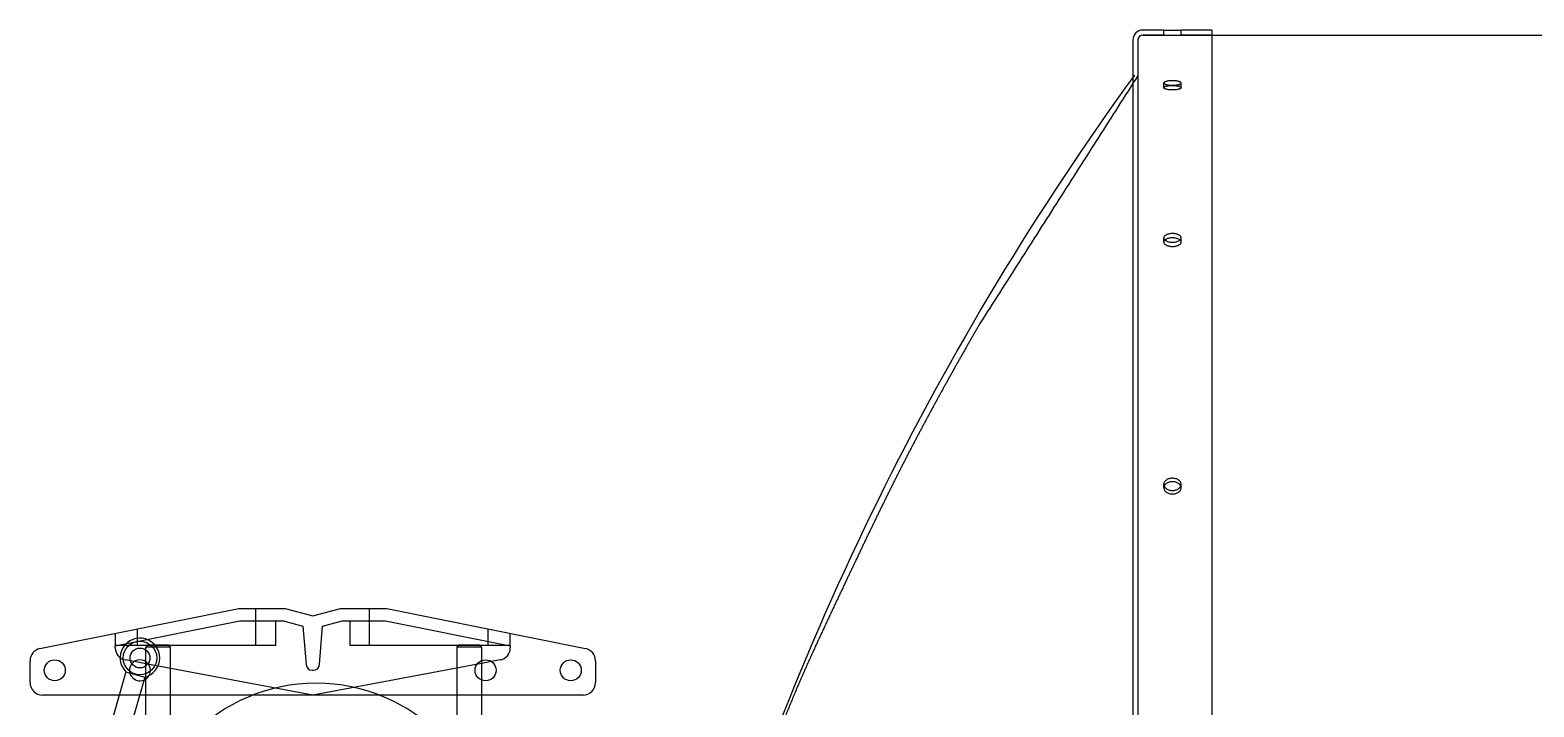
# Model space of a CAD drawing. Header units: millimetres. Extents: x -139278 to 641613, y -260926 to 217780.
# Drawn here: x 49472 to 50142, y 14029 to 14330 of the extents above; entities that cross this region are included whole.
import ezdxf

# ---------------------------------------------------------------- set-up
doc = ezdxf.new("R2010")
doc.units = ezdxf.units.MM

msp = doc.modelspace()

# ---------------------------------------------------------------- linework, layer by layer
for p, q in [((49963.55, 14325.998), (49963.55, 13643.414)), ((49965.75, 14325.998), (49965.75, 13643.414)), ((49977.3, 14330.398), (49967.95, 14330.398)), ((49977.3, 14328.198), (49967.95, 14328.198)), ((49967.95, 14328.198), (50501.45, 14328.198)), ((49977.3, 14328.198), (49977.3, 14330.398)), ((49985, 14328.198), (49985, 14330.398)), ((49998.75, 14330.398), (49985, 14330.398)), ((49998.75, 14328.198), (49985, 14328.198)), ((49998.75, 14330.398), (49998.75, 12948.798)), ((49977.3, 14304.734), (49977.3, 14306.859)), ((49985, 14304.734), (49985, 14306.859)), ((49977.3, 14235.943), (49977.3, 14237.848)), ((49985, 14235.943), (49985, 14237.848)), ((49977.3, 14126.511), (49977.3, 14128.067)), ((49985, 14126.511), (49985, 14128.067)), ((49476.594, 14054.909), (49565.129, 14072.721)), ((49565.129, 14072.721), (49585.813, 14072.721)), ((49572.829, 14056.208), (49572.829, 14072.721)), ((49585.813, 14072.721), (49598.129, 14069.421)), ((49598.129, 14069.421), (49610.445, 14072.721)), ((49610.445, 14072.721), (49631.129, 14072.721)), ((49623.429, 14056.208), (49623.429, 14072.721)), ((49631.129, 14072.721), (49719.664, 14054.909)), ((49510.129, 14056.156), (49565.677, 14067.221)), ((49520.029, 14056.208), (49520.029, 14063.647)), ((49565.677, 14067.221), (49585.089, 14067.221)), ((49581.629, 14056.208), (49581.629, 14067.221)), ((49585.089, 14067.221), (49593.729, 14064.906)), ((49593.729, 14064.906), (49595.168, 14047.741)), ((49601.09, 14047.741), (49602.529, 14064.906)), ((49602.529, 14064.906), (49611.169, 14067.221)), ((49611.169, 14067.221), (49630.581, 14067.221)), ((49614.629, 14067.221), (49614.629, 14056.208)), ((49630.581, 14067.221), (49686.129, 14056.156)), ((49676.229, 14056.208), (49676.229, 14063.647)), ((49510.129, 14061.656), (49510.129, 14056.156)), ((49686.129, 14056.156), (49686.129, 14061.656)), ((49510.129, 14055.224), (49510.129, 14056.156)), ((49566.229, 14056.208), (49510.391, 14056.208)), ((49524.845, 14056.563), (49523.745, 14055.463)), ((49534.745, 14055.463), (49523.745, 14055.463)), ((49523.745, 14049.096), (49523.745, 14055.463)), ((49524.845, 14056.563), (49533.645, 14056.563)), ((49533.645, 14056.563), (49534.745, 14055.463)), ((49534.745, 14034.221), (49534.745, 14055.463)), ((49581.629, 14056.208), (49566.229, 14056.208)), ((49630.029, 14056.208), (49614.629, 14056.208)), ((49685.867, 14056.208), (49630.029, 14056.208)), ((49663.445, 14056.563), (49662.345, 14055.463)), ((49673.345, 14055.463), (49662.345, 14055.463)), ((49662.345, 14055.463), (49662.345, 14034.221)), ((49663.445, 14056.563), (49672.245, 14056.563)), ((49672.245, 14056.563), (49673.345, 14055.463)), ((49673.345, 14055.463), (49673.345, 14049.542)), ((49686.129, 14056.156), (49686.129, 14055.224)), ((49472.179, 14039.721), (49472.179, 14049.517)), ((49514.81, 14044.597), (49480.701, 13924.84)), ((49518.507, 14049.091), (49514.62, 14049.817)), ((49514.81, 14044.597), (49519.042, 14043.391)), ((49523.745, 14048.113), (49518.507, 14049.091)), ((49523.745, 14047.148), (49523.745, 14049.096)), ((49598.129, 14034.221), (49523.745, 14048.113)), ((49523.745, 14042.318), (49523.745, 14047.148)), ((49597.908, 14045.221), (49598.35, 14045.221)), ((49673.345, 14048.268), (49598.129, 14034.221)), ((49673.345, 14049.542), (49673.345, 14040.9)), ((49677.752, 14049.091), (49673.345, 14048.268)), ((49681.639, 14049.817), (49677.752, 14049.091)), ((49724.079, 14049.517), (49724.079, 14039.721)), ((49523.273, 14042.186), (49489.357, 13923.107)), ((49519.042, 14043.391), (49523.273, 14042.186)), ((49523.745, 14041.346), (49523.745, 14042.318)), ((49523.745, 14034.221), (49523.745, 14041.346)), ((49673.345, 14040.9), (49673.345, 14034.221)), ((49511.855, 14034.221), (49477.679, 14034.221)), ((49521.005, 14034.221), (49511.855, 14034.221)), ((49571.555, 14034.221), (49521.005, 14034.221)), ((49523.745, 13979.193), (49523.745, 14034.221)), ((49534.745, 14004.677), (49534.745, 14034.221)), ((49627.66, 14034.221), (49571.555, 14034.221)), ((49718.579, 14034.221), (49627.66, 14034.221)), ((49662.345, 14034.221), (49662.345, 14007.716)), ((49673.345, 14034.221), (49673.345, 13986.64))]:
    msp.add_line(p, q)
for centre, radius in [((49521.129, 14050.721), 7.455), ((49521.129, 14050.721), 4.428), ((49483.179, 14045.221), 4.675), ((49675.129, 14045.221), 4.675), ((49713.079, 14045.221), 4.675)]:
    msp.add_circle(centre, radius)
for centre, radius, start, end in [((49967.95, 14325.998), 4.4, 90, 180), ((49967.95, 14325.998), 2.2, 90, 180), ((49981.15, 15021.188), 690.801, 269.680675, 270.319325), ((49981.15, 15016.788), 688.601, 269.679655, 270.320345), ((51018.123, 13545.491), 1302.235, 144.02985, 163.53721), ((49521.129, 14050.721), 8.8, 284.101932, 224.101932), ((49477.679, 14049.517), 5.5, 101.375115, 180), ((49515.629, 14055.224), 5.5, 180, 259.421289), ((49680.629, 14055.224), 5.5, 280.578711, 0), ((49718.579, 14049.517), 5.5, 0, 78.624885), ((49521.129, 14045.221), 4.675, 140.798905, 292.338489), ((49521.129, 14045.221), 4.675, 39.201095, 140.798905), ((49521.129, 14045.221), 4.675, 0, 39.201095), ((49521.129, 14045.221), 4.675, 330.485286, 0), ((49597.908, 14047.971), 2.75, 184.791352, 270), ((49598.35, 14047.971), 2.75, 270, 355.208648), ((49477.679, 14039.721), 5.5, 180, 270), ((49599.608, 13961.564), 77.884, 0, 180), ((49521.129, 14045.221), 4.675, 292.338489, 330.485286), ((49718.579, 14039.721), 5.5, 270, 0)]:
    msp.add_arc(centre, radius, start, end)
for points in [[(49965.75, 14310.158), (49895.368, 14199.692)], [(49895.368, 14199.692), (49892.089, 14194.02)], [(49892.089, 14194.02), (49888.834, 14188.334)], [(49888.834, 14188.334), (49885.602, 14182.635)], [(49885.602, 14182.635), (49882.395, 14176.921)], [(49879.215, 14171.193), (49876.062, 14165.45)], [(49882.395, 14176.921), (49879.215, 14171.193)], [(49876.062, 14165.45), (49872.938, 14159.691)], [(49872.938, 14159.691), (49869.844, 14153.916)], [(49869.844, 14153.916), (49866.782, 14148.125)], [(49866.782, 14148.125), (49863.752, 14142.318)], [(49863.752, 14142.318), (49860.757, 14136.493)], [(49857.798, 14130.65), (49854.872, 14124.791)], [(49860.757, 14136.493), (49857.798, 14130.65)], [(49854.872, 14124.791), (49851.975, 14118.918)], [(49851.975, 14118.918), (49849.104, 14113.031)], [(49849.104, 14113.031), (49846.254, 14107.134)], [(49846.254, 14107.134), (49843.423, 14101.227)], [(49843.423, 14101.227), (49840.604, 14095.312)], [(49840.604, 14095.312), (49837.796, 14089.392)], [(49837.796, 14089.392), (49834.993, 14083.468)], [(49834.993, 14083.468), (49830.993, 14075.002)], [(49830.993, 14075.002), (49827.006, 14066.529)], [(49827.006, 14066.529), (49823.059, 14058.037)], [(49823.059, 14058.037), (49819.179, 14049.518)], [(49819.179, 14049.518), (49815.393, 14040.96)], [(49815.393, 14040.96), (49811.727, 14032.354)], [(49811.727, 14032.354), (49808.209, 14023.689)]]:
    msp.add_open_spline(points, degree=1)
for points, knots in [([(49981.15, 14307.845), (49981.392, 14307.845), (49981.642, 14307.84), (49982.139, 14307.815), (49982.386, 14307.796), (49982.861, 14307.746), (49983.088, 14307.715), (49983.509, 14307.643), (49983.702, 14307.602), (49984.043, 14307.515), (49984.204, 14307.466), (49984.487, 14307.358), (49984.609, 14307.3), (49984.805, 14307.178), (49984.88, 14307.115), (49984.977, 14306.986), (49985, 14306.922), (49985, 14306.797), (49984.977, 14306.732), (49984.88, 14306.603), (49984.805, 14306.538), (49984.609, 14306.415), (49984.487, 14306.355), (49984.204, 14306.245), (49984.043, 14306.194), (49983.702, 14306.105), (49983.509, 14306.062), (49983.088, 14305.988), (49982.861, 14305.956), (49982.386, 14305.904), (49982.139, 14305.884), (49981.642, 14305.859), (49981.392, 14305.852), (49980.908, 14305.852), (49980.659, 14305.859), (49980.161, 14305.884), (49979.914, 14305.904), (49979.44, 14305.956), (49979.212, 14305.988), (49978.792, 14306.062), (49978.599, 14306.105), (49978.257, 14306.194), (49978.097, 14306.245), (49977.814, 14306.355), (49977.691, 14306.415), (49977.495, 14306.538), (49977.421, 14306.603), (49977.323, 14306.732), (49977.3, 14306.797), (49977.3, 14306.922), (49977.323, 14306.986), (49977.421, 14307.115), (49977.495, 14307.178), (49977.691, 14307.3), (49977.814, 14307.358), (49978.097, 14307.466), (49978.257, 14307.515), (49978.599, 14307.602), (49978.792, 14307.643), (49979.212, 14307.715), (49979.44, 14307.746), (49979.914, 14307.796), (49980.161, 14307.815), (49980.659, 14307.84), (49980.908, 14307.845), (49981.15, 14307.845)], [0, 0, 0, 0, 0.6592032, 0.6592032, 1.3184064, 1.3184064, 1.9776096, 1.9776096, 2.6368127, 2.6368127, 3.2960159, 3.2960159, 3.9552191, 3.9552191, 4.6144223, 4.6144223, 5.2736255, 5.2736255, 5.9328287, 5.9328287, 6.5920318, 6.5920318, 7.251235, 7.251235, 7.9104382, 7.9104382, 8.5696414, 8.5696414, 9.2288446, 9.2288446, 9.8880478, 9.8880478, 10.5472509, 10.5472509, 11.2064541, 11.2064541, 11.8656573, 11.8656573, 12.5248605, 12.5248605, 13.1840637, 13.1840637, 13.8432669, 13.8432669, 14.50247, 14.50247, 15.1616732, 15.1616732, 15.8208764, 15.8208764, 16.4800796, 16.4800796, 17.1392828, 17.1392828, 17.798486, 17.798486, 18.4576891, 18.4576891, 19.1168923, 19.1168923, 19.7760955, 19.7760955, 20.4352987, 20.4352987, 21.0945019, 21.0945019, 21.0945019, 21.0945019]), ([(49981.15, 14305.72), (49980.908, 14305.72), (49980.659, 14305.714), (49980.161, 14305.69), (49979.914, 14305.671), (49979.44, 14305.621), (49979.212, 14305.59), (49978.792, 14305.518), (49978.599, 14305.477), (49978.257, 14305.39), (49978.097, 14305.341), (49977.814, 14305.233), (49977.691, 14305.175), (49977.495, 14305.053), (49977.421, 14304.99), (49977.323, 14304.861), (49977.3, 14304.797), (49977.3, 14304.672), (49977.323, 14304.607), (49977.421, 14304.478), (49977.495, 14304.413), (49977.691, 14304.29), (49977.814, 14304.23), (49978.097, 14304.12), (49978.257, 14304.069), (49978.599, 14303.98), (49978.792, 14303.937), (49979.212, 14303.863), (49979.44, 14303.831), (49979.914, 14303.779), (49980.161, 14303.759), (49980.659, 14303.734), (49980.908, 14303.727), (49981.392, 14303.727), (49981.642, 14303.734), (49982.139, 14303.759), (49982.386, 14303.779), (49982.861, 14303.831), (49983.088, 14303.863), (49983.509, 14303.937), (49983.702, 14303.98), (49984.043, 14304.069), (49984.204, 14304.12), (49984.487, 14304.23), (49984.609, 14304.29), (49984.805, 14304.413), (49984.88, 14304.478), (49984.977, 14304.607), (49985, 14304.672), (49985, 14304.797), (49984.977, 14304.861), (49984.88, 14304.99), (49984.805, 14305.053), (49984.609, 14305.175), (49984.487, 14305.233), (49984.204, 14305.341), (49984.043, 14305.39), (49983.702, 14305.477), (49983.509, 14305.518), (49983.088, 14305.59), (49982.861, 14305.621), (49982.386, 14305.671), (49982.139, 14305.69), (49981.642, 14305.714), (49981.392, 14305.72), (49981.15, 14305.72)], [0, 0, 0, 0, 0.6592032, 0.6592032, 1.3184064, 1.3184064, 1.9776096, 1.9776096, 2.6368128, 2.6368128, 3.296016, 3.296016, 3.9552192, 3.9552192, 4.6144224, 4.6144224, 5.2736255, 5.2736255, 5.9328287, 5.9328287, 6.5920319, 6.5920319, 7.2512351, 7.2512351, 7.9104383, 7.9104383, 8.5696415, 8.5696415, 9.2288447, 9.2288447, 9.8880479, 9.8880479, 10.5472511, 10.5472511, 11.2064543, 11.2064543, 11.8656575, 11.8656575, 12.5248607, 12.5248607, 13.1840639, 13.1840639, 13.8432671, 13.8432671, 14.5024703, 14.5024703, 15.1616734, 15.1616734, 15.8208766, 15.8208766, 16.4800798, 16.4800798, 17.139283, 17.139283, 17.7984862, 17.7984862, 18.4576894, 18.4576894, 19.1168926, 19.1168926, 19.7760958, 19.7760958, 20.435299, 20.435299, 21.0945022, 21.0945022, 21.0945022, 21.0945022]), ([(49981.15, 14239.764), (49981.392, 14239.764), (49981.642, 14239.752), (49982.139, 14239.704), (49982.386, 14239.667), (49982.861, 14239.57), (49983.088, 14239.509), (49983.509, 14239.369), (49983.702, 14239.289), (49984.043, 14239.12), (49984.204, 14239.024), (49984.487, 14238.815), (49984.609, 14238.702), (49984.805, 14238.465), (49984.88, 14238.342), (49984.977, 14238.094), (49985, 14237.969), (49985, 14237.727), (49984.977, 14237.602), (49984.88, 14237.353), (49984.805, 14237.229), (49984.609, 14236.991), (49984.487, 14236.877), (49984.204, 14236.665), (49984.043, 14236.568), (49983.702, 14236.396), (49983.509, 14236.315), (49983.088, 14236.173), (49982.861, 14236.111), (49982.386, 14236.012), (49982.139, 14235.975), (49981.642, 14235.925), (49981.392, 14235.914), (49980.908, 14235.914), (49980.659, 14235.925), (49980.161, 14235.975), (49979.914, 14236.012), (49979.44, 14236.111), (49979.212, 14236.173), (49978.792, 14236.315), (49978.599, 14236.396), (49978.257, 14236.568), (49978.097, 14236.665), (49977.814, 14236.877), (49977.691, 14236.991), (49977.495, 14237.229), (49977.421, 14237.353), (49977.323, 14237.602), (49977.3, 14237.727), (49977.3, 14237.969), (49977.323, 14238.094), (49977.421, 14238.342), (49977.495, 14238.465), (49977.691, 14238.702), (49977.814, 14238.815), (49978.097, 14239.024), (49978.257, 14239.12), (49978.599, 14239.289), (49978.792, 14239.369), (49979.212, 14239.509), (49979.44, 14239.57), (49979.914, 14239.667), (49980.161, 14239.704), (49980.659, 14239.752), (49980.908, 14239.764), (49981.15, 14239.764)], [0, 0, 0, 0, 0.6592032, 0.6592032, 1.3184064, 1.3184064, 1.9776096, 1.9776096, 2.6368127, 2.6368127, 3.2960159, 3.2960159, 3.9552191, 3.9552191, 4.6144223, 4.6144223, 5.2736255, 5.2736255, 5.9328287, 5.9328287, 6.5920318, 6.5920318, 7.251235, 7.251235, 7.9104382, 7.9104382, 8.5696414, 8.5696414, 9.2288446, 9.2288446, 9.8880478, 9.8880478, 10.5472509, 10.5472509, 11.2064541, 11.2064541, 11.8656573, 11.8656573, 12.5248605, 12.5248605, 13.1840637, 13.1840637, 13.8432669, 13.8432669, 14.50247, 14.50247, 15.1616732, 15.1616732, 15.8208764, 15.8208764, 16.4800796, 16.4800796, 17.1392828, 17.1392828, 17.798486, 17.798486, 18.4576891, 18.4576891, 19.1168923, 19.1168923, 19.7760955, 19.7760955, 20.4352987, 20.4352987, 21.0945019, 21.0945019, 21.0945019, 21.0945019]), ([(49981.15, 14237.859), (49980.908, 14237.859), (49980.659, 14237.847), (49980.161, 14237.799), (49979.914, 14237.762), (49979.44, 14237.665), (49979.212, 14237.604), (49978.792, 14237.464), (49978.599, 14237.384), (49978.257, 14237.214), (49978.097, 14237.119), (49977.902, 14236.975), (49977.852, 14236.935), (49977.805, 14236.893)], [0, 0, 0, 0, 0.6592032, 0.6592032, 1.3184064, 1.3184064, 1.9776096, 1.9776096, 2.6368128, 2.6368128, 3.296016, 3.296016, 3.5427174, 3.5427174, 3.5427174, 3.5427174]), ([(49984.496, 14236.893), (49984.448, 14236.935), (49984.398, 14236.975), (49984.204, 14237.119), (49984.043, 14237.214), (49983.702, 14237.384), (49983.509, 14237.464), (49983.088, 14237.604), (49982.861, 14237.665), (49982.386, 14237.762), (49982.139, 14237.799), (49981.642, 14237.847), (49981.392, 14237.859), (49981.15, 14237.859)], [0, 0, 0, 0, 0.2467014, 0.2467014, 0.9059046, 0.9059046, 1.5651078, 1.5651078, 2.224311, 2.224311, 2.8835142, 2.8835142, 3.5427174, 3.5427174, 3.5427174, 3.5427174]), ([(49977.805, 14236.893), (49977.726, 14236.824), (49977.655, 14236.752), (49977.495, 14236.56), (49977.421, 14236.437), (49977.323, 14236.189), (49977.3, 14236.064), (49977.3, 14235.822), (49977.323, 14235.697), (49977.421, 14235.448), (49977.495, 14235.324), (49977.691, 14235.086), (49977.814, 14234.972), (49978.097, 14234.76), (49978.257, 14234.663), (49978.599, 14234.491), (49978.792, 14234.41), (49979.212, 14234.268), (49979.44, 14234.206), (49979.914, 14234.107), (49980.161, 14234.069), (49980.659, 14234.02), (49980.908, 14234.009), (49981.392, 14234.009), (49981.642, 14234.02), (49982.139, 14234.069), (49982.386, 14234.107), (49982.861, 14234.206), (49983.088, 14234.268), (49983.509, 14234.41), (49983.702, 14234.491), (49984.043, 14234.663), (49984.204, 14234.76), (49984.487, 14234.972), (49984.609, 14235.086), (49984.805, 14235.324), (49984.88, 14235.448), (49984.977, 14235.697), (49985, 14235.822), (49985, 14236.064), (49984.977, 14236.189), (49984.88, 14236.437), (49984.805, 14236.56), (49984.646, 14236.752), (49984.575, 14236.824), (49984.496, 14236.893)], [0, 0, 0, 0, 0.4125017, 0.4125017, 1.0717049, 1.0717049, 1.7309081, 1.7309081, 2.3901113, 2.3901113, 3.0493145, 3.0493145, 3.7085177, 3.7085177, 4.3677209, 4.3677209, 5.0269241, 5.0269241, 5.6861273, 5.6861273, 6.3453305, 6.3453305, 7.0045337, 7.0045337, 7.6637369, 7.6637369, 8.3229401, 8.3229401, 8.9821433, 8.9821433, 9.6413465, 9.6413465, 10.3005496, 10.3005496, 10.9597528, 10.9597528, 11.618956, 11.618956, 12.2781592, 12.2781592, 12.9373624, 12.9373624, 13.5965656, 13.5965656, 14.0090674, 14.0090674, 14.0090674, 14.0090674]), ([(49981.15, 14130.782), (49981.392, 14130.782), (49981.642, 14130.766), (49982.139, 14130.697), (49982.386, 14130.645), (49982.861, 14130.507), (49983.088, 14130.421), (49983.509, 14130.222), (49983.702, 14130.109), (49984.043, 14129.868), (49984.204, 14129.732), (49984.487, 14129.435), (49984.609, 14129.275), (49984.805, 14128.94), (49984.88, 14128.766), (49984.977, 14128.415), (49985, 14128.238), (49985, 14127.896), (49984.977, 14127.719), (49984.88, 14127.367), (49984.805, 14127.192), (49984.609, 14126.856), (49984.487, 14126.695), (49984.204, 14126.397), (49984.043, 14126.26), (49983.702, 14126.017), (49983.509, 14125.903), (49983.088, 14125.702), (49982.861, 14125.615), (49982.386, 14125.476), (49982.139, 14125.423), (49981.642, 14125.354), (49981.392, 14125.337), (49980.908, 14125.337), (49980.659, 14125.354), (49980.161, 14125.423), (49979.914, 14125.476), (49979.44, 14125.615), (49979.212, 14125.702), (49978.792, 14125.903), (49978.599, 14126.017), (49978.257, 14126.26), (49978.097, 14126.397), (49977.814, 14126.695), (49977.691, 14126.856), (49977.495, 14127.192), (49977.421, 14127.367), (49977.323, 14127.719), (49977.3, 14127.896), (49977.3, 14128.238), (49977.323, 14128.415), (49977.421, 14128.766), (49977.495, 14128.94), (49977.691, 14129.275), (49977.814, 14129.435), (49978.097, 14129.732), (49978.257, 14129.868), (49978.599, 14130.109), (49978.792, 14130.222), (49979.212, 14130.421), (49979.44, 14130.507), (49979.914, 14130.645), (49980.161, 14130.697), (49980.659, 14130.766), (49980.908, 14130.782), (49981.15, 14130.782)], [0, 0, 0, 0, 0.6592032, 0.6592032, 1.3184064, 1.3184064, 1.9776096, 1.9776096, 2.6368127, 2.6368127, 3.2960159, 3.2960159, 3.9552191, 3.9552191, 4.6144223, 4.6144223, 5.2736255, 5.2736255, 5.9328287, 5.9328287, 6.5920318, 6.5920318, 7.251235, 7.251235, 7.9104382, 7.9104382, 8.5696414, 8.5696414, 9.2288446, 9.2288446, 9.8880478, 9.8880478, 10.5472509, 10.5472509, 11.2064541, 11.2064541, 11.8656573, 11.8656573, 12.5248605, 12.5248605, 13.1840637, 13.1840637, 13.8432669, 13.8432669, 14.50247, 14.50247, 15.1616732, 15.1616732, 15.8208764, 15.8208764, 16.4800796, 16.4800796, 17.1392828, 17.1392828, 17.798486, 17.798486, 18.4576891, 18.4576891, 19.1168923, 19.1168923, 19.7760955, 19.7760955, 20.4352987, 20.4352987, 21.0945019, 21.0945019, 21.0945019, 21.0945019]), ([(49977.461, 14127.289), (49977.425, 14127.205), (49977.396, 14127.12), (49977.323, 14126.859), (49977.3, 14126.682), (49977.3, 14126.341), (49977.323, 14126.164), (49977.421, 14125.812), (49977.495, 14125.637), (49977.691, 14125.301), (49977.814, 14125.139), (49978.097, 14124.841), (49978.257, 14124.704), (49978.599, 14124.461), (49978.792, 14124.347), (49979.212, 14124.147), (49979.44, 14124.06), (49979.914, 14123.92), (49980.161, 14123.867), (49980.659, 14123.798), (49980.908, 14123.781), (49981.392, 14123.781), (49981.642, 14123.798), (49982.139, 14123.867), (49982.386, 14123.92), (49982.861, 14124.06), (49983.088, 14124.147), (49983.509, 14124.347), (49983.702, 14124.461), (49984.043, 14124.704), (49984.204, 14124.841), (49984.487, 14125.139), (49984.609, 14125.301), (49984.805, 14125.637), (49984.88, 14125.812), (49984.977, 14126.164), (49985, 14126.341), (49985, 14126.682), (49984.977, 14126.859), (49984.905, 14127.12), (49984.875, 14127.205), (49984.84, 14127.289)], [0, 0, 0, 0, 0.3196226, 0.3196226, 0.9788258, 0.9788258, 1.638029, 1.638029, 2.2972322, 2.2972322, 2.9564354, 2.9564354, 3.6156386, 3.6156386, 4.2748418, 4.2748418, 4.934045, 4.934045, 5.5932482, 5.5932482, 6.2524514, 6.2524514, 6.9116546, 6.9116546, 7.5708578, 7.5708578, 8.2300609, 8.2300609, 8.8892641, 8.8892641, 9.5484673, 9.5484673, 10.2076705, 10.2076705, 10.8668737, 10.8668737, 11.5260769, 11.5260769, 12.1852801, 12.1852801, 12.5049027, 12.5049027, 12.5049027, 12.5049027]), ([(49981.15, 14129.226), (49980.908, 14129.226), (49980.659, 14129.21), (49980.161, 14129.141), (49979.914, 14129.089), (49979.44, 14128.951), (49979.212, 14128.865), (49978.792, 14128.666), (49978.599, 14128.553), (49978.257, 14128.312), (49978.097, 14128.176), (49977.814, 14127.88), (49977.691, 14127.719), (49977.543, 14127.466), (49977.498, 14127.378), (49977.461, 14127.289)], [0, 0, 0, 0, 0.6592032, 0.6592032, 1.3184064, 1.3184064, 1.9776096, 1.9776096, 2.6368128, 2.6368128, 3.296016, 3.296016, 3.9552192, 3.9552192, 4.2947997, 4.2947997, 4.2947997, 4.2947997]), ([(49984.84, 14127.289), (49984.802, 14127.378), (49984.758, 14127.466), (49984.609, 14127.719), (49984.487, 14127.88), (49984.204, 14128.176), (49984.043, 14128.312), (49983.702, 14128.553), (49983.509, 14128.666), (49983.088, 14128.865), (49982.861, 14128.951), (49982.386, 14129.089), (49982.139, 14129.141), (49981.642, 14129.21), (49981.392, 14129.226), (49981.15, 14129.226)], [0, 0, 0, 0, 0.3395806, 0.3395806, 0.9987838, 0.9987838, 1.657987, 1.657987, 2.3171901, 2.3171901, 2.9763933, 2.9763933, 3.6355965, 3.6355965, 4.2947997, 4.2947997, 4.2947997, 4.2947997])]:
    msp.add_open_spline(points, degree=3, knots=knots)

doc.saveas('drawing.dxf')
